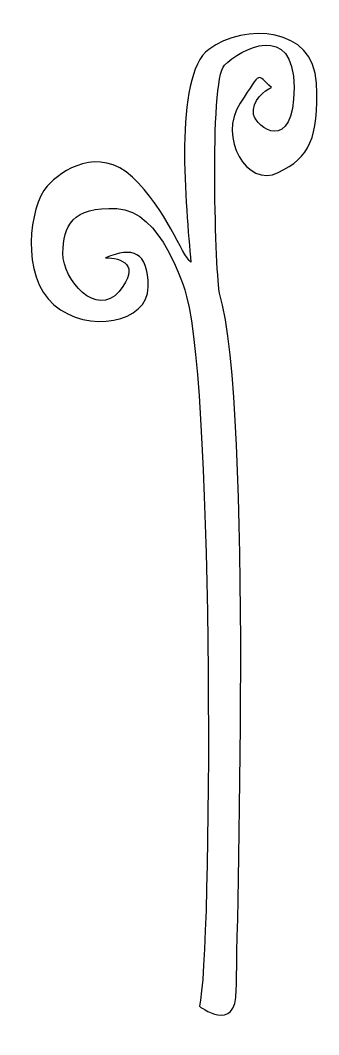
# Model space of a CAD drawing. Header units: centimetres. Extents: x -3.5 to 3.3, y -11.6 to 11.4.
import ezdxf

# ---------------------------------------------------------------- set-up
doc = ezdxf.new("R2010")
doc.units = ezdxf.units.CM
doc.header["$MEASUREMENT"] = 0
doc.layers.add('Camada 1', color=7, linetype='Continuous')

msp = doc.modelspace()

# ---------------------------------------------------------------- linework, layer by layer
at = {"layer": 'Camada 1'}
msp.add_open_spline([(1.03112, 5.24206), (1.80251, 2.58802), (1.41088, -9.54042), (1.41088, -10.55526), (1.41088, -10.55526), (1.41088, -11.5701), (0.5749, -10.92488), (0.5749, -10.92488), (0.5749, -10.92488), (0.86478, -9.76513), (0.90732, 2.81779), (0.28505, 5.16705), (0.28505, 5.16705), (0.22822, 5.3816), (-0.27949, 7.1083), (-1.29552, 7.15918), (-1.29552, 7.15918), (-2.31155, 7.21006), (-2.51451, 6.75297), (-2.51451, 6.14347), (-2.51451, 6.14347), (-2.51451, 5.53398), (-1.75293, 4.67035), (-1.24493, 5.27982), (-1.24493, 5.27982), (-0.73693, 5.88931), (-1.19434, 6.04169), (-1.54968, 6.04169), (-1.54968, 6.04169), (-0.94019, 6.29582), (-0.58456, 6.19435), (-0.58456, 5.38161), (-0.58456, 5.38161), (-0.58456, 4.56886), (-1.95592, 4.3147), (-2.71776, 4.9751), (-2.71776, 4.9751), (-3.4796, 5.63547), (-3.27635, 7.21009), (-2.87013, 7.66721), (-2.87013, 7.66721), (-2.5499, 8.02744), (-1.70205, 8.58145), (-0.94018, 7.87033), (-0.94018, 7.87033), (-0.17831, 7.15921), (0.17763, 6.09259), (0.38057, 5.94022), (0.38057, 5.94022), (0.27878, 7.15918), (-0.02596, 10.15591), (0.78681, 10.7654), (0.78681, 10.7654), (1.59958, 11.37489), (3.17388, 11.27324), (3.22479, 10.00353), (3.22479, 10.00353), (3.27567, 8.73382), (3.07271, 8.32758), (2.36143, 7.97195), (2.36143, 7.97195), (1.65017, 7.61632), (0.98977, 8.78456), (1.49777, 9.5464), (1.49777, 9.5464), (2.00577, 10.30827), (1.85371, 10.20664), (2.20905, 9.90189), (2.20905, 9.90189), (2.05668, 9.85114), (1.75164, 9.59714), (1.80254, 9.2924), (1.80254, 9.2924), (1.85342, 8.98765), (2.71678, 8.37816), (2.71678, 9.90189), (2.71678, 9.90189), (2.71678, 11.4256), (1.49808, 10.76552), (1.14246, 10.40989), (1.14246, 10.40989), (0.7868, 10.05427), (0.95048, 5.51971), (1.03112, 5.24206)], degree=3, knots=[0, 0, 0, 0, 0.04545455, 0.04545455, 0.04545455, 0.04545455, 0.09090909, 0.09090909, 0.09090909, 0.09090909, 0.13636364, 0.13636364, 0.13636364, 0.13636364, 0.18181818, 0.18181818, 0.18181818, 0.18181818, 0.22727273, 0.22727273, 0.22727273, 0.22727273, 0.27272727, 0.27272727, 0.27272727, 0.27272727, 0.31818182, 0.31818182, 0.31818182, 0.31818182, 0.36363636, 0.36363636, 0.36363636, 0.36363636, 0.40909091, 0.40909091, 0.40909091, 0.40909091, 0.45454545, 0.45454545, 0.45454545, 0.45454545, 0.5, 0.5, 0.5, 0.5, 0.54545455, 0.54545455, 0.54545455, 0.54545455, 0.59090909, 0.59090909, 0.59090909, 0.59090909, 0.63636364, 0.63636364, 0.63636364, 0.63636364, 0.68181818, 0.68181818, 0.68181818, 0.68181818, 0.72727273, 0.72727273, 0.72727273, 0.72727273, 0.77272727, 0.77272727, 0.77272727, 0.77272727, 0.81818182, 0.81818182, 0.81818182, 0.81818182, 0.86363636, 0.86363636, 0.86363636, 0.86363636, 0.90909091, 0.90909091, 0.90909091, 0.90909091, 1, 1, 1, 1], dxfattribs=at)

doc.saveas('drawing.dxf')
